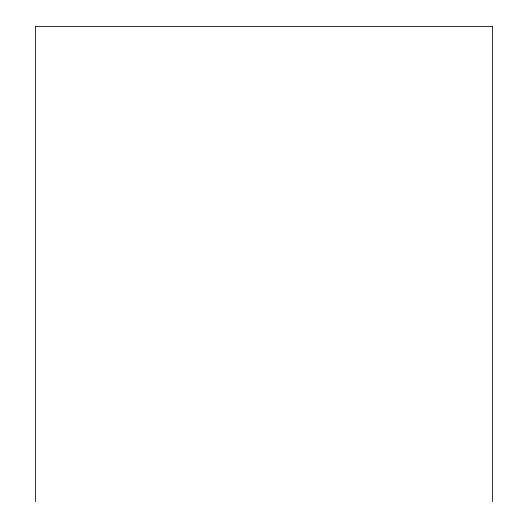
<?xml version="1.0" encoding="UTF-8"?>
<svg xmlns="http://www.w3.org/2000/svg" width="528" height="528" viewBox="0 0 528 528"><rect width="100%" height="100%" fill="white"/><g stroke="black" fill="none" stroke-linecap="round" stroke-linejoin="round"><path stroke-width="0.79" d="M492.591 501.6L492.591 26.4L35.409 26.4L35.409 501.6"/></g></svg>
